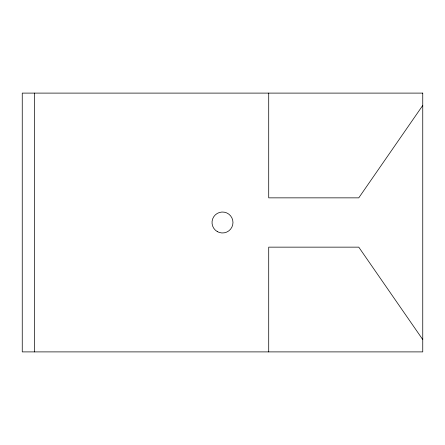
<?xml version="1.0" encoding="UTF-8"?>
<svg xmlns="http://www.w3.org/2000/svg" width="445" height="445" viewBox="0 0 445 445"><rect width="100%" height="100%" fill="white"/><g stroke="black" fill="none" stroke-linecap="round" stroke-linejoin="round"><path stroke-width="0.67" d="M422.75 105.432L358.765 197.853L268.713 197.853L268.713 93.105M422.75 339.568L358.765 247.147L268.713 247.147L268.713 351.895M34.571 93.105L34.571 351.895M422.75 93.105L22.25 93.105L22.25 351.895L422.75 351.895L422.75 93.105M217.26 231.572A10.474 10.474 0 0 0 232.974 222.5A10.474 10.474 0 0 0 217.26 213.428A10.474 10.474 0 0 0 217.26 231.572"/></g></svg>
